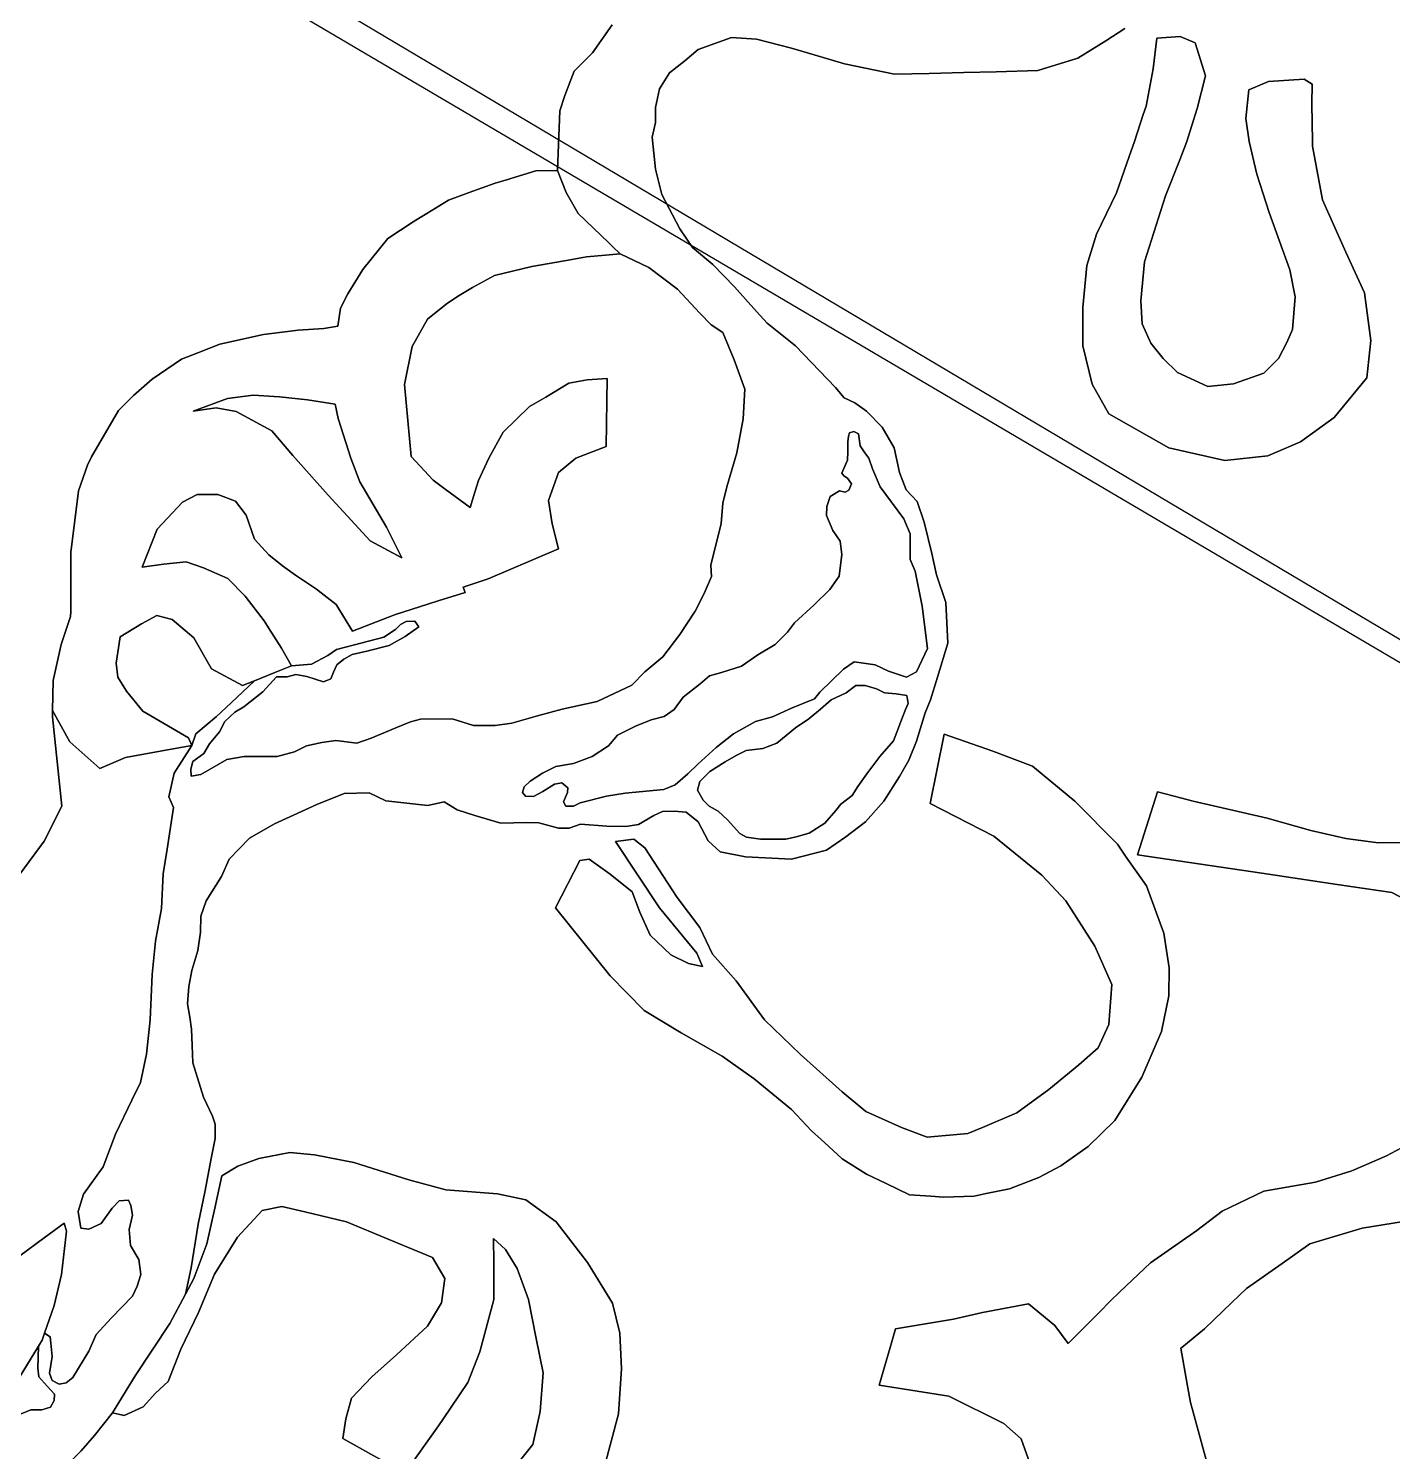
# Model space of a CAD drawing. Header units: inches. Extents: x 288635 to 1232953, y 676945 to 1655780.
# Drawn here: x 469572 to 488074, y 1249918 to 1269224 of the extents above; entities that cross this region are included whole.
import ezdxf

# ---------------------------------------------------------------- set-up
doc = ezdxf.new("R2010")
doc.units = ezdxf.units.IN
doc.header["$MEASUREMENT"] = 0
doc.layers.add('Images', color=7, linetype='Continuous')
picture_1 = doc.add_image_def('image6.jpg', size_in_pixel=(2592, 3907))
picture_2 = doc.add_image_def('image7.jpg', size_in_pixel=(2590, 3729))

msp = doc.modelspace()

# ---------------------------------------------------------------- linework, layer by layer
at = {"color": 1}
for points in [[(477488.4498, 1269275.2187), (477221.7492, 1268894.2179), (476974.0987, 1268646.5674), (476845.4281, 1268312.8595), (476777.3979, 1268104.3799), (476757.0779, 1267530.3388), (476747.1425, 1267295.7881), (476452.2772, 1267291.5783), (476174.4075, 1267206.6737), (476089.1, 1267180.6075), (475963.7077, 1267142.2932), (475903.6361, 1267123.938), (475549.8203, 1266996.5643), (475268.6349, 1266895.3375), (474975.9196, 1266714.7259), (474883.8401, 1266657.9109), (474791.1139, 1266600.6969), (474445.4081, 1266374.6585), (474108.8664, 1265952.9405), (473906.1147, 1265622.9694), (473805.592, 1265427.2146), (473770.0319, 1265183.3741), (473769.1678, 1265183.2377), (473576.9915, 1265152.894), (473228.117, 1265132.4905), (472759.1509, 1265074.2655), (472169.2789, 1264942.5292), (471868.1352, 1264825.0097), (471648.5779, 1264739.3288), (471248.879, 1264464.5358), (470997.2004, 1264246.7016), (470791.3262, 1264040.8274), (470424.8814, 1263412.4803), (470372.2253, 1263297.8759), (470252.3099, 1262949.3363), (470155.677, 1262186.269), (470147.7166, 1262123.4095), (470148.676, 1261821.1427), (470146.1574, 1261312.6668), (470143.6249, 1261246.8218), (470015.9423, 1260868.0442), (469908.6744, 1260376.8701), (469895.9744, 1259970.4693), (469899.9584, 1259884.8126), (470022.8406, 1258674.8268), (469784.7151, 1258198.5758), (469453.9853, 1257748.7833)], [(477385.3843, 1249715.4923), (477577.2076, 1250429.8687), (477616.8952, 1251038.4116), (477593.6118, 1251523.3938), (477492.0116, 1251929.7946), (477155.461, 1252482.2457), (476730.0101, 1253034.6968), (476317.2593, 1253333.1474), (475936.2585, 1253415.6976), (475231.4071, 1253466.4977), (474729.7561, 1253606.198), (473986.8046, 1253841.1484), (473453.4036, 1253942.7486), (473116.8529, 1253974.4987), (472697.7521, 1253891.9485), (472412.0015, 1253790.3483), (472196.101, 1253656.9981), (472100.8509, 1253218.8472), (471992.9006, 1252736.2462), (471815.1003, 1252266.3453), (471702.7419, 1252054.8472), (471777.1525, 1252412.0336), (471873.6727, 1253001.3148), (471970.1929, 1253458.5157), (472046.393, 1253869.9965), (472102.2731, 1254164.6371), (472102.2731, 1254357.6775), (472066.7131, 1254469.4377), (471944.7928, 1254723.4382), (471802.5525, 1255190.7991), (471792.3925, 1255424.4796), (471782.2325, 1255648), (471761.9124, 1255810.5604), (471731.4324, 1255993.4407), (471746.6724, 1256227.1212), (471787.3125, 1256445.5616), (471868.5927, 1256714.8022), (471904.1527, 1256963.7227), (471909.2327, 1257182.1631), (471980.3529, 1257390.4435), (472188.6333, 1257720.6442), (472295.3135, 1257953.0547), (472569.6341, 1258237.5352), (472909.9947, 1258435.6556), (473484.0359, 1258694.7361), (473854.8766, 1258847.1364), (474195.2373, 1258852.2165), (474418.7578, 1258745.5362), (474990.0472, 1258684.0117), (475212.2977, 1258731.6368), (475386.923, 1258625.8032), (475625.0485, 1258546.4281), (475979.5909, 1258440.5945), (476334.1333, 1258451.1779), (476492.8836, 1258445.8862), (476762.7591, 1258377.0944), (476905.6344, 1258377.0944), (477059.093, 1258430.0112), (477418.9271, 1258403.5528), (477672.9276, 1258398.2611), (477847.5529, 1258424.7195), (478053.9284, 1258546.4281), (478170.3453, 1258599.3448), (478329.0956, 1258604.6365), (478493.1376, 1258594.0532), (478657.1796, 1258461.7612), (478789.4715, 1258202.469), (478953.5135, 1258054.3021), (479297.4725, 1257985.5103), (479921.8904, 1257953.7602), (480398.1414, 1258075.4688), (480657.4336, 1258255.3858), (480927.3091, 1258461.7612), (481176.0179, 1258742.2201), (481387.685, 1259075.5958), (481514.6853, 1259297.8462), (481615.2271, 1259557.1384), (481736.9357, 1259938.1392), (481805.7275, 1260118.0562), (481900.9777, 1260424.9735), (482043.853, 1260885.3494), (482017.3946, 1261435.6838), (481890.3944, 1261811.3929), (481826.8942, 1262102.4352), (481721.0607, 1262525.7694), (481625.8105, 1262806.2282), (481477.6435, 1262964.9786), (481387.685, 1263197.8124), (481313.6015, 1263536.4797), (481149.5596, 1263816.9386), (480937.8925, 1264033.8974), (480779.1421, 1264145.0226), (480636.2669, 1264213.8144), (480519.85, 1264351.398), (479974.8072, 1264917.6075), (479593.8064, 1265224.5248), (479445.6395, 1265383.2751), (479149.3056, 1265716.6507), (478852.9716, 1266023.568), (478577.8044, 1266251.1101), (478408.4707, 1266505.1106), (478165.0536, 1266970.7782), (478075.0951, 1267314.7373), (478032.7617, 1267748.6548), (478075.0951, 1267949.7385), (478075.0951, 1268150.8223), (478133.3035, 1268404.8228), (478265.5954, 1268621.7815), (478477.2625, 1268785.8235), (478657.1796, 1268939.2822), (479106.9721, 1269103.3242), (479445.6395, 1269076.8658), (479921.8904, 1268955.1572), (480228.8077, 1268865.1987), (480641.5585, 1268743.4901), (481318.8932, 1268605.9065), (481789.8525, 1268611.1982), (482260.8118, 1268627.0732), (482700.021, 1268637.6566), (483260.9388, 1268653.5316), (483805.9815, 1268822.8653), (484186.9823, 1269055.6991), (484440.9828, 1269225.0328)], [(469453.9853, 1257748.7833), (469784.7151, 1258198.5758), (470022.8406, 1258674.8268), (469899.9584, 1259884.8126), (469895.9744, 1259970.4693), (470131.9832, 1259547.6642), (470538.384, 1259185.7135), (470887.6347, 1259331.7638), (471358.2253, 1259417.9283), (471789.3365, 1259496.8641), (471789.3365, 1259496.8641), (471548.552, 1259121.457), (471477.4319, 1258801.4164), (471538.392, 1258654.0961), (471518.072, 1258506.7758), (471452.0318, 1258090.2149), (471401.2317, 1257756.2043), (471375.8317, 1257283.7633), (471294.5515, 1256841.8024), (471248.8314, 1256389.6815), (471223.4314, 1255775.0003), (471172.6313, 1255307.6394), (471091.3511, 1254926.6386), (470974.5109, 1254682.7981), (470750.9904, 1254225.5972), (470583.3501, 1253778.5563), (470319.1896, 1253407.7156), (470248.0694, 1253174.0351), (470283.6295, 1252950.5146), (470390.3097, 1252935.2746), (470557.95, 1253011.4748), (470705.2703, 1253219.7552), (470801.7905, 1253321.3554), (470928.7908, 1253326.4354), (470959.2708, 1253255.3153), (470984.6709, 1253123.235), (470938.9508, 1252930.1946), (470954.1908, 1252711.7542), (471071.0311, 1252523.7938), (471096.4311, 1252320.5934), (471045.631, 1252163.1131), (470984.6709, 1252025.9528), (470700.1903, 1251731.3122), (470491.9099, 1251507.7918), (470390.3097, 1251279.1913), (470174.6079, 1250922.8145), (470082.1753, 1250850.0892), (469986.9251, 1250831.0392), (469891.675, 1250881.8393), (469856.7499, 1250983.4395), (469891.675, 1251205.6899), (469875.7999, 1251389.8403), (469866.2749, 1251475.5654), (469790.5401, 1251522.2665), (469922.7617, 1251897.7757), (470021.9807, 1252321.1099), (470088.1266, 1252909.809), (470055.0536, 1253015.6425), (469783.8552, 1252817.2046), (469453.1254, 1252572.4646)], [(488303.4309, 1257377.6916), (488062.5592, 1257503.1457), (487324.4035, 1257611.8979), (486300.6849, 1257762.722), (484614.5023, 1258011.1467), (484887.5528, 1258868.3984), (485198.8699, 1258786.4728), (485370.1538, 1258741.3981), (486373.4558, 1258512.7977), (486964.007, 1258341.3473), (487440.2579, 1258233.3971), (487878.4088, 1258176.247), (488303.4309, 1258182.2332)], [(488303.4309, 1258182.2332), (487878.4088, 1258176.247), (487440.2579, 1258233.3971), (486964.007, 1258341.3473), (486373.4558, 1258512.7977), (485370.1538, 1258741.3981), (485198.8699, 1258786.4728), (484887.5528, 1258868.3984), (484614.5023, 1258011.1467), (486300.6849, 1257762.722), (487324.4035, 1257611.8979), (488062.5592, 1257503.1457), (488303.4309, 1257377.6916)], [(483152.3924, 1249760.1967), (483038.0921, 1250090.3974), (482803.1417, 1250299.9478), (482053.8402, 1250668.2485), (481110.8633, 1250819.0613), (481260.4085, 1251331.788), (481333.1137, 1251581.0629), (482118.9278, 1251716.0006), (482513.2662, 1251804.616), (483134.9298, 1251922.376), (483492.118, 1251628.6879), (483674.7004, 1251381.7334), (484102.6539, 1251814.442), (484246.2015, 1251959.5846), (484375.1797, 1252082.5638), (484792.3026, 1252480.2856), (485420.9539, 1252918.4365), (485763.8546, 1253178.787), (486329.0057, 1253451.8376), (487027.5071, 1253572.4878), (487522.8081, 1253724.8881), (487992.709, 1253928.0885), (488329.2597, 1254112.2389)], [(488329.2597, 1254112.2389), (487992.709, 1253928.0885), (487522.8081, 1253724.8881), (487027.5071, 1253572.4878), (486329.0057, 1253451.8376), (485763.8546, 1253178.787), (485420.9539, 1252918.4365), (484792.3026, 1252480.2856), (484375.1797, 1252082.5638), (484246.2015, 1251959.5846), (484102.6539, 1251814.442), (483674.7004, 1251381.7334), (483492.118, 1251628.6879), (483134.9298, 1251922.376), (482513.2662, 1251804.616), (482118.9278, 1251716.0006), (481333.1137, 1251581.0629), (481260.4085, 1251331.788), (481110.8633, 1250819.0613), (482053.8402, 1250668.2485), (482803.1417, 1250299.9478), (483038.0921, 1250090.3974), (483152.3924, 1249760.1967)], [(476141.8402, 1249675.8047), (476413.0386, 1250013.1491), (476512.2576, 1250462.9417), (476551.9452, 1250985.4948), (476456.9596, 1251453.5436), (476355.3594, 1251980.5947), (476202.9591, 1252399.6955), (476044.2087, 1252660.0461), (475879.1084, 1252806.0964), (475885.4584, 1252482.2457), (475885.4584, 1251980.5947), (475694.958, 1251269.3933), (475529.8577, 1250856.6425), (475193.307, 1250354.9915), (475132.7172, 1250268.969), (474678.956, 1249624.74), (473834.4043, 1250094.6409), (473878.8544, 1250361.3415), (473955.0546, 1250640.742), (474228.1051, 1250932.8426), (474564.6558, 1251231.2932), (474983.7566, 1251618.644), (475174.257, 1251936.1446), (475218.7071, 1252266.3453), (475053.6068, 1252552.0958), (474450.3556, 1252799.7463), (473885.2044, 1253034.6968), (473320.0533, 1253168.0471), (473008.9027, 1253244.2472), (472742.2021, 1253187.0971), (472405.6515, 1252825.1464), (472094.5008, 1252323.4954), (471878.6004, 1251802.7943), (471637.2999, 1251307.4934), (471465.8496, 1250869.3425), (471294.3992, 1250710.5922), (471129.2989, 1250526.4418), (470868.9484, 1250405.7916), (470710.1981, 1250443.8916), (471021.3487, 1250945.5426), (471491.2496, 1251656.7441), (471702.7419, 1252054.8472), (471815.1003, 1252266.3453), (471992.9006, 1252736.2462), (472100.8509, 1253218.8472), (472196.101, 1253656.9981), (472412.0015, 1253790.3483), (472697.7521, 1253891.9485), (473116.8529, 1253974.4987), (473453.4036, 1253942.7486), (473986.8046, 1253841.1484), (474729.7561, 1253606.198), (475231.4071, 1253466.4977), (475936.2585, 1253415.6976), (476317.2593, 1253333.1474), (476730.0101, 1253034.6968), (477155.461, 1252482.2457), (477492.0116, 1251929.7946), (477593.6118, 1251523.3938), (477616.8952, 1251038.4116), (477577.2076, 1250429.8687), (477385.3843, 1249715.4923)], [(470047.2503, 1249681.6869), (470285.3757, 1249926.1624), (470466.5099, 1250136.189), (470710.1981, 1250443.8916), (470868.9484, 1250405.7916), (471129.2989, 1250526.4418), (471294.3992, 1250710.5922), (471465.8496, 1250869.3425), (471637.2999, 1251307.4934), (471878.6004, 1251802.7943), (472094.5008, 1252323.4954), (472405.6515, 1252825.1464), (472742.2021, 1253187.0971), (473008.9027, 1253244.2472), (473320.0533, 1253168.0471), (473885.2044, 1253034.6968), (474450.3556, 1252799.7463), (475053.6068, 1252552.0958), (475218.7071, 1252266.3453), (475174.257, 1251936.1446), (474983.7566, 1251618.644), (474564.6558, 1251231.2932), (474228.1051, 1250932.8426), (473955.0546, 1250640.742), (473878.8544, 1250361.3415), (473834.4043, 1250094.6409), (474678.956, 1249624.74), (475132.7172, 1250268.969), (475193.307, 1250354.9915), (475529.8577, 1250856.6425), (475694.958, 1251269.3933), (475885.4584, 1251980.5947), (475885.4584, 1252482.2457), (475879.1084, 1252806.0964), (476044.2087, 1252660.0461), (476202.9591, 1252399.6955), (476355.3594, 1251980.5947), (476456.9596, 1251453.5436), (476551.9452, 1250985.4948), (476512.2576, 1250462.9417), (476413.0386, 1250013.1491), (476141.8402, 1249675.8047)], [(469453.1254, 1252572.4646), (469783.8552, 1252817.2046), (470055.0536, 1253015.6425), (470088.1266, 1252909.809), (470021.9807, 1252321.1099), (469922.7617, 1251897.7757), (469790.5401, 1251522.2665), (469757.3968, 1251428.1394), (469707.6106, 1251346.5747), (469446.5108, 1250918.8154)], [(488221.3095, 1253039.0867), (487662.5084, 1252950.1865), (486951.3069, 1252734.2861), (486576.6562, 1252467.5856), (486094.0552, 1252131.0349), (485895.2403, 1251941.0562), (485522.5541, 1251584.9338), (485217.29, 1251331.788), (485204.3334, 1251321.0435), (485289.1933, 1250833.7073), (485332.5634, 1250584.64), (485355.6808, 1250500.7323), (485546.8763, 1249806.7635)], [(485546.8763, 1249806.7635), (485355.6808, 1250500.7323), (485332.5634, 1250584.64), (485289.1933, 1250833.7073), (485204.3334, 1251321.0435), (485217.29, 1251331.788), (485522.5541, 1251584.9338), (485895.2403, 1251941.0562), (486094.0552, 1252131.0349), (486576.6562, 1252467.5856), (486951.3069, 1252734.2861), (487662.5084, 1252950.1865), (488221.3095, 1253039.0867)], [(469446.5108, 1250918.8154), (469707.6106, 1251346.5747), (469697.9996, 1251050.1146), (469713.8746, 1250932.6394), (469824.9998, 1250805.6391), (469926.6, 1250694.5139), (469920.25, 1250608.7887), (469869.4499, 1250519.8885), (469751.9747, 1250484.9635), (469605.9244, 1250484.9635), (469472.5741, 1250427.8134)]]:
    msp.add_lwpolyline(points, dxfattribs=at)
at = {"color": 1, "ltscale": 3}
for points in [[(469472.5741, 1250427.8134), (469605.9244, 1250484.9635), (469751.9747, 1250484.9635), (469869.4499, 1250519.8885), (469920.25, 1250608.7887), (469926.6, 1250694.5139), (469824.9998, 1250805.6391), (469713.8746, 1250932.6394), (469697.9996, 1251050.1146), (469707.6106, 1251346.5747), (469757.3968, 1251428.1394), (469790.5401, 1251522.2665), (469866.2749, 1251475.5654), (469875.7999, 1251389.8403), (469891.675, 1251205.6899), (469856.7499, 1250983.4395), (469891.675, 1250881.8393), (469986.9251, 1250831.0392), (470082.1753, 1250850.0892), (470174.6079, 1250922.8145), (470390.3097, 1251279.1913), (470491.9099, 1251507.7918), (470700.1903, 1251731.3122), (470984.6709, 1252025.9528), (471045.631, 1252163.1131), (471096.4311, 1252320.5934), (471071.0311, 1252523.7938), (470954.1908, 1252711.7542), (470938.9508, 1252930.1946), (470984.6709, 1253123.235), (470959.2708, 1253255.3153), (470928.7908, 1253326.4354), (470801.7905, 1253321.3554), (470705.2703, 1253219.7552), (470557.95, 1253011.4748), (470390.3097, 1252935.2746), (470283.6295, 1252950.5146), (470248.0694, 1253174.0351), (470319.1896, 1253407.7156), (470583.3501, 1253778.5563), (470750.9904, 1254225.5972), (470974.5109, 1254682.7981), (471091.3511, 1254926.6386), (471172.6313, 1255307.6394), (471223.4314, 1255775.0003), (471248.8314, 1256389.6815), (471294.5515, 1256841.8024), (471375.8317, 1257283.7633), (471401.2317, 1257756.2043), (471452.0318, 1258090.2149), (471518.072, 1258506.7758), (471538.392, 1258654.0961), (471477.4319, 1258801.4164), (471548.552, 1259121.457), (471789.3365, 1259496.8641), (471843.1926, 1259654.8581), (472122.5932, 1259888.5385), (472320.7136, 1260076.4989), (472637.3567, 1260374.5533), (472913.9241, 1260485.1803), (473141.8892, 1260576.3663), (473412.9157, 1260599.7399), (473631.3562, 1260716.5802), (473748.1964, 1260797.8603), (474098.7171, 1260889.3005), (474393.3577, 1260965.5007), (474550.838, 1261072.1809), (474616.8782, 1261138.221), (474693.0783, 1261178.8611), (474814.9985, 1261183.9411), (474865.7986, 1261107.741), (474682.9183, 1260975.6607), (474464.4778, 1260853.7405), (474159.6772, 1260777.5403), (473961.5568, 1260731.8202), (473849.7966, 1260665.7801), (473753.2764, 1260589.5799), (473707.5563, 1260493.0597), (473671.9963, 1260401.6196), (473575.4761, 1260360.9795), (473346.8756, 1260432.0996), (473199.5553, 1260457.4997), (473082.7151, 1260427.0196), (472935.3948, 1260427.0196), (472752.5144, 1260223.8192), (472493.4339, 1260020.6188), (472371.5137, 1259949.4986), (472234.3534, 1259822.4984), (472163.2332, 1259680.2581), (472026.073, 1259517.6978), (471949.8728, 1259385.6175), (471802.5525, 1259278.9373), (471773.3425, 1259177.3371), (471779.6925, 1259078.9119), (471909.2327, 1259101.1369), (472264.8334, 1259304.3374), (472498.5139, 1259344.9774), (472945.5548, 1259344.9774), (473179.2353, 1259411.0176), (473341.7956, 1259492.2977), (473550.076, 1259538.0178), (473743.1164, 1259563.4179), (474027.597, 1259527.8578), (474220.6374, 1259593.8979), (474555.918, 1259736.1382), (474754.0384, 1259817.4184), (474891.1987, 1259852.9785), (475318.1312, 1259858.764), (475609.1735, 1259768.8055), (475900.2157, 1259768.8055), (476127.7578, 1259800.5556), (476477.0085, 1259901.0974), (476810.3842, 1259991.056), (477286.6352, 1260091.5978), (477757.5944, 1260313.8483), (477932.2198, 1260493.7653), (478175.6369, 1260700.1407), (478408.4707, 1261001.7663), (478614.8461, 1261319.2669), (478736.5547, 1261557.3924), (478837.0966, 1261790.2262), (478826.5132, 1261943.6849), (478969.3885, 1262509.8943), (478990.5552, 1262785.0615), (479043.472, 1263007.312), (479181.0556, 1263467.6879), (479265.7224, 1263928.0638), (479286.8892, 1264330.2313), (479144.0139, 1264727.1071), (478990.5552, 1265097.5245), (478831.8049, 1265203.358), (478678.3463, 1265362.1084), (478376.7207, 1265684.9007), (477985.1366, 1265981.2346), (477600.1543, 1266165.4647), (477493.8388, 1266266.4645), (477437.9411, 1266319.5673), (477028.6531, 1266711.5658), (476863.5528, 1266997.3164), (476747.1425, 1267295.7881), (476757.0779, 1267530.3388), (476777.3979, 1268104.3799), (476845.4281, 1268312.8595), (476974.0987, 1268646.5674), (477221.7492, 1268894.2179), (477488.4498, 1269275.2187)], [(484440.9828, 1269225.0328), (484186.9823, 1269055.6991), (483805.9815, 1268822.8653), (483260.9388, 1268653.5316), (482700.021, 1268637.6566), (482260.8118, 1268627.0732), (481789.8525, 1268611.1982), (481318.8932, 1268605.9065), (480641.5585, 1268743.4901), (480228.8077, 1268865.1987), (479921.8904, 1268955.1572), (479445.6395, 1269076.8658), (479106.9721, 1269103.3242), (478657.1796, 1268939.2822), (478477.2625, 1268785.8235), (478265.5954, 1268621.7815), (478133.3035, 1268404.8228), (478075.0951, 1268150.8223), (478075.0951, 1267949.7385), (478032.7617, 1267748.6548), (478075.0951, 1267314.7373), (478165.0536, 1266970.7782), (478408.4707, 1266505.1106), (478577.8044, 1266251.1101), (478852.9716, 1266023.568), (479149.3056, 1265716.6507), (479445.6395, 1265383.2751), (479593.8064, 1265224.5248), (479974.8072, 1264917.6075), (480519.85, 1264351.398), (480636.2669, 1264213.8144), (480779.1421, 1264145.0226), (480937.8925, 1264033.8974), (481149.5596, 1263816.9386), (481313.6015, 1263536.4797), (481387.685, 1263197.8124), (481477.6435, 1262964.9786), (481625.8105, 1262806.2282), (481721.0607, 1262525.7694), (481826.8942, 1262102.4352), (481890.3944, 1261811.3929), (482017.3946, 1261435.6838), (482043.853, 1260885.3494), (481900.9777, 1260424.9735), (481805.7275, 1260118.0562), (481736.9357, 1259938.1392), (481615.2271, 1259557.1384), (481514.6853, 1259297.8462), (481387.685, 1259075.5958), (481176.0179, 1258742.2201), (480927.3091, 1258461.7612), (480657.4336, 1258255.3858), (480398.1414, 1258075.4688), (479921.8904, 1257953.7602), (479297.4725, 1257985.5103), (478953.5135, 1258054.3021), (478789.4715, 1258202.469), (478657.1796, 1258461.7612), (478493.1376, 1258594.0532), (478329.0956, 1258604.6365), (478170.3453, 1258599.3448), (478053.9284, 1258546.4281), (477847.5529, 1258424.7195), (477672.9276, 1258398.2611), (477418.9271, 1258403.5528), (477059.093, 1258430.0112), (476905.6344, 1258377.0944), (476762.7591, 1258377.0944), (476492.8836, 1258445.8862), (476334.1333, 1258451.1779), (475979.5909, 1258440.5945), (475625.0485, 1258546.4281), (475386.923, 1258625.8032), (475212.2977, 1258731.6368), (474990.0472, 1258684.0117), (474418.7578, 1258745.5362), (474195.2373, 1258852.2165), (473854.8766, 1258847.1364), (473484.0359, 1258694.7361), (472909.9947, 1258435.6556), (472569.6341, 1258237.5352), (472295.3135, 1257953.0547), (472188.6333, 1257720.6442), (471980.3529, 1257390.4435), (471909.2327, 1257182.1631), (471904.1527, 1256963.7227), (471868.5927, 1256714.8022), (471787.3125, 1256445.5616), (471746.6724, 1256227.1212), (471731.4324, 1255993.4407), (471761.9124, 1255810.5604), (471782.2325, 1255648), (471792.3925, 1255424.4796), (471802.5525, 1255190.7991), (471944.7928, 1254723.4382), (472066.7131, 1254469.4377), (472102.2731, 1254357.6775), (472102.2731, 1254164.6371), (472046.393, 1253869.9965), (471970.1929, 1253458.5157), (471873.6727, 1253001.3148), (471777.1525, 1252412.0336), (471702.7419, 1252054.8472), (471491.2496, 1251656.7441), (471021.3487, 1250945.5426), (470710.1981, 1250443.8916), (470466.5099, 1250136.189), (470285.3757, 1249926.1624), (470047.2503, 1249681.6869)]]:
    msp.add_lwpolyline(points, dxfattribs=at)
at = {"color": 1}
for points in [[(485155.5347, 1264555.0207), (485568.2856, 1264364.5204), (485917.5363, 1264402.6204), (486330.2871, 1264548.6707), (486527.1375, 1264745.5211), (486641.4377, 1264961.4216), (486717.6379, 1265139.2219), (486755.7379, 1265583.7228), (486679.681, 1265949.4119), (486400.1372, 1266726.7251), (486235.0369, 1267247.4261), (486127.8664, 1267692.1836), (486082.8516, 1268004.4087), (486127.3017, 1268391.7595), (486394.0022, 1268506.0598), (486876.6032, 1268537.8098), (486984.5534, 1268467.9597), (486978.2034, 1268201.2591), (486987.2877, 1267692.1836), (486986.5433, 1267628.1623), (487124.1269, 1266897.9108), (487441.6275, 1266188.8261), (487695.628, 1265638.4917), (487780.2948, 1264992.907), (487727.3781, 1264484.906), (487282.8772, 1263945.1549), (486827.7929, 1263617.071), (486383.2921, 1263426.5706), (485801.2076, 1263363.0704), (485039.206, 1263532.4041), (484224.2877, 1263998.0717), (484002.0373, 1264400.2392), (483875.037, 1264918.8236), (483875.037, 1265437.4079), (483927.9538, 1266008.9091), (484056.9825, 1266434.6245), (484330.0331, 1266993.4256), (484501.4834, 1267488.7266), (484576.0172, 1267692.1836), (484693.3008, 1268055.0423), (484730.2989, 1268169.5091), (484825.5491, 1268677.5101), (484876.3492, 1269090.2609), (485193.8498, 1269115.661), (485397.0502, 1269026.7608), (485536.7505, 1268582.2599), (485422.4503, 1268137.759), (485347.2572, 1267893.7908), (485285.1202, 1267692.1836), (485187.9693, 1267443.9092), (484996.7844, 1266955.3255), (484711.0338, 1266059.9738), (484660.2337, 1265526.5727), (484679.2838, 1265215.4221), (484793.584, 1264955.0715), (484965.0344, 1264745.5211), (485155.5347, 1264555.0207)], [(484825.5491, 1268677.5101), (484730.2989, 1268169.5091), (484693.3008, 1268055.0423), (484576.0172, 1267692.1836), (484501.4834, 1267488.7266), (484330.0331, 1266993.4256), (484056.9825, 1266434.6245), (483927.9538, 1266008.9091), (483875.037, 1265437.4079), (483875.037, 1264918.8236), (484002.0373, 1264400.2392), (484224.2877, 1263998.0717), (485039.206, 1263532.4041), (485801.2076, 1263363.0704), (486383.2921, 1263426.5706), (486827.7929, 1263617.071), (487282.8772, 1263945.1549), (487727.3781, 1264484.906), (487780.2948, 1264992.907), (487695.628, 1265638.4917), (487441.6275, 1266188.8261), (487124.1269, 1266897.9108), (486986.5433, 1267628.1623), (486987.2877, 1267692.1836), (486978.2034, 1268201.2591), (486984.5534, 1268467.9597), (486876.6032, 1268537.8098), (486394.0022, 1268506.0598), (486127.3017, 1268391.7595), (486082.8516, 1268004.4087), (486127.8664, 1267692.1836), (486235.0369, 1267247.4261), (486400.1372, 1266726.7251), (486679.681, 1265949.4119), (486755.7379, 1265583.7228), (486717.6379, 1265139.2219), (486641.4377, 1264961.4216), (486527.1375, 1264745.5211), (486330.2871, 1264548.6707), (485917.5363, 1264402.6204), (485568.2856, 1264364.5204), (485155.5347, 1264555.0207), (484965.0344, 1264745.5211), (484793.584, 1264955.0715), (484679.2838, 1265215.4221), (484660.2337, 1265526.5727), (484711.0338, 1266059.9738), (484996.7844, 1266955.3255), (485187.9693, 1267443.9092), (485285.1202, 1267692.1836), (485347.2572, 1267893.7908), (485422.4503, 1268137.759), (485536.7505, 1268582.2599), (485397.0502, 1269026.7608), (485193.8498, 1269115.661), (484876.3492, 1269090.2609), (484825.5491, 1268677.5101)], [(474673.036, 1264392.9885), (474761.9362, 1263415.0866), (475060.3868, 1263097.5859), (475225.4229, 1262974.3311), (475562.0378, 1262722.9352), (475626.6394, 1262932.4008), (475675.5443, 1263090.9713), (475815.2445, 1263395.7719), (476012.0949, 1263745.0226), (476367.6956, 1264094.2733), (476589.9461, 1264221.2736), (476901.0967, 1264411.774), (477148.7472, 1264456.2241), (477421.7977, 1264475.2741), (477409.0977, 1263554.5223), (476996.3469, 1263395.7719), (476761.3964, 1263198.9215), (476628.0462, 1262817.9208), (476677.3744, 1262505.209), (476761.3964, 1262163.8695), (475809.6883, 1261757.7332), (475468.8111, 1261646.1657), (475497.7439, 1261573.3183), (475129.4432, 1261459.0181), (474874.4886, 1261377.7688), (474551.592, 1261274.8677), (474456.0341, 1261237.4755), (473967.3908, 1261046.2672), (473745.1404, 1261408.218), (473540.4203, 1261569.0695), (473478.4399, 1261617.7684), (473194.5264, 1261807.044), (473018.7667, 1261933.2693), (473018.7637, 1261933.2715), (472831.8723, 1262083.6846), (472640.2382, 1262297.2197), (472525.938, 1262621.0704), (472379.8877, 1262811.5708), (472138.5872, 1262900.4709), (471859.1866, 1262900.4709), (471662.3362, 1262798.8707), (471319.4355, 1262430.57), (471116.2351, 1261916.219), (471401.9857, 1261954.3191), (471713.1363, 1261986.0691), (471948.3102, 1261906.0099), (472278.2875, 1261763.8187), (472513.2379, 1261522.5182), (472767.2384, 1261185.9675), (472828.1801, 1261090.4374), (472828.1817, 1261090.4348), (473002.1889, 1260817.6668), (473141.8892, 1260576.3663), (472913.9241, 1260485.1803), (472637.3567, 1260374.5533), (472475.1379, 1260309.6658), (472056.037, 1260538.2662), (471814.7365, 1260957.3671), (471522.6359, 1261205.0176), (471313.0855, 1261262.1677), (471103.5351, 1261147.8674), (470817.7845, 1260970.0671), (470760.6344, 1260614.4664), (470786.0345, 1260423.966), (470900.3347, 1260233.4656), (471122.5851, 1259960.4151), (471744.8864, 1259598.4643), (471789.3365, 1259496.8641), (471358.2253, 1259417.9283), (470887.6347, 1259331.7638), (470538.384, 1259185.7135), (470131.9832, 1259547.6642), (469895.9744, 1259970.4693), (469908.6744, 1260376.8701), (470015.9423, 1260868.0442), (470143.6249, 1261246.8218), (470146.1574, 1261312.6668), (470148.676, 1261821.1427), (470147.7166, 1262123.4095), (470155.677, 1262186.269), (470252.3099, 1262949.3363), (470372.2253, 1263297.8759), (470424.8814, 1263412.4803), (470791.3262, 1264040.8274), (470997.2004, 1264246.7016), (471248.879, 1264464.5358), (471648.5779, 1264739.3288), (471868.1352, 1264825.0097), (472169.2789, 1264942.5292), (472759.1509, 1265074.2655), (473228.117, 1265132.4905), (473576.9915, 1265152.894), (473769.1678, 1265183.2377), (473770.0319, 1265183.3741), (473805.592, 1265427.2146), (473906.1147, 1265622.9694), (474108.8664, 1265952.9405), (474445.4081, 1266374.6585), (474791.1139, 1266600.6969), (474883.8401, 1266657.9109), (474975.9196, 1266714.7259), (475268.6349, 1266895.3375), (475549.8203, 1266996.5643), (475903.6361, 1267123.938), (475963.7077, 1267142.2932), (476089.1, 1267180.6075), (476174.4075, 1267206.6737), (476452.2772, 1267291.5783), (476747.1425, 1267295.7881), (476863.5528, 1266997.3164), (477028.6531, 1266711.5658), (477437.9411, 1266319.5673), (477493.8388, 1266266.4645), (477600.1543, 1266165.4647), (477400.6325, 1266148.8379), (477142.9534, 1266127.3647), (476841.7241, 1266073.2979), (476400.0019, 1265994.0144), (475892.0009, 1265873.3642), (475593.4981, 1265708.9713), (475391.5463, 1265589.0718), (475238.1442, 1265483.2185), (474984.1866, 1265281.9903), (474774.6362, 1264907.3395), (474673.036, 1264392.9885)], [(479144.0139, 1264727.1071), (479286.8892, 1264330.2313), (479265.7224, 1263928.0638), (479181.0556, 1263467.6879), (479043.472, 1263007.312), (478990.5552, 1262785.0615), (478969.3885, 1262509.8943), (478826.5132, 1261943.6849), (478837.0966, 1261790.2262), (478736.5547, 1261557.3924), (478614.8461, 1261319.2669), (478408.4707, 1261001.7663), (478175.6369, 1260700.1407), (477932.2198, 1260493.7653), (477757.5944, 1260313.8483), (477286.6352, 1260091.5978), (476810.3842, 1259991.056), (476477.0085, 1259901.0974), (476127.7578, 1259800.5556), (475900.2157, 1259768.8055), (475609.1735, 1259768.8055), (475318.1312, 1259858.764), (474891.1987, 1259852.9785), (474754.0384, 1259817.4184), (474555.918, 1259736.1382), (474220.6374, 1259593.8979), (474027.597, 1259527.8578), (473743.1164, 1259563.4179), (473550.076, 1259538.0178), (473341.7956, 1259492.2977), (473179.2353, 1259411.0176), (472945.5548, 1259344.9774), (472498.5139, 1259344.9774), (472264.8334, 1259304.3374), (471909.2327, 1259101.1369), (471779.6925, 1259078.9119), (471773.3425, 1259177.3371), (471802.5525, 1259278.9373), (471949.8728, 1259385.6175), (472026.073, 1259517.6978), (472163.2332, 1259680.2581), (472234.3534, 1259822.4984), (472371.5137, 1259949.4986), (472493.4339, 1260020.6188), (472752.5144, 1260223.8192), (472935.3948, 1260427.0196), (473082.7151, 1260427.0196), (473199.5553, 1260457.4997), (473346.8756, 1260432.0996), (473575.4761, 1260360.9795), (473671.9963, 1260401.6196), (473707.5563, 1260493.0597), (473753.2764, 1260589.5799), (473849.7966, 1260665.7801), (473961.5568, 1260731.8202), (474159.6772, 1260777.5403), (474464.4778, 1260853.7405), (474682.9183, 1260975.6607), (474865.7986, 1261107.741), (474814.9985, 1261183.9411), (474693.0783, 1261178.8611), (474616.8782, 1261138.221), (474550.838, 1261072.1809), (474393.3577, 1260965.5007), (474098.7171, 1260889.3005), (473748.1964, 1260797.8603), (473631.3562, 1260716.5802), (473412.9157, 1260599.7399), (473141.8892, 1260576.3663), (473002.1889, 1260817.6668), (472828.1817, 1261090.4348), (472828.1801, 1261090.4374), (472767.2384, 1261185.9675), (472513.2379, 1261522.5182), (472278.2875, 1261763.8187), (471948.3102, 1261906.0099), (471713.1363, 1261986.0691), (471401.9857, 1261954.3191), (471116.2351, 1261916.219), (471319.4355, 1262430.57), (471662.3362, 1262798.8707), (471859.1866, 1262900.4709), (472138.5872, 1262900.4709), (472379.8877, 1262811.5708), (472525.938, 1262621.0704), (472640.2382, 1262297.2197), (472831.8723, 1262083.6846), (473018.7637, 1261933.2715), (473018.7667, 1261933.2693), (473194.5264, 1261807.044), (473478.4399, 1261617.7684), (473540.4203, 1261569.0695), (473745.1404, 1261408.218), (473967.3908, 1261046.2672), (474456.0341, 1261237.4755), (474551.592, 1261274.8677), (474874.4886, 1261377.7688), (475129.4432, 1261459.0181), (475497.7439, 1261573.3183), (475468.8111, 1261646.1657), (475809.6883, 1261757.7332), (476761.3964, 1262163.8695), (476677.3744, 1262505.209), (476628.0462, 1262817.9208), (476761.3964, 1263198.9215), (476996.3469, 1263395.7719), (477409.0977, 1263554.5223), (477421.7977, 1264475.2741), (477148.7472, 1264456.2241), (476901.0967, 1264411.774), (476589.9461, 1264221.2736), (476367.6956, 1264094.2733), (476012.0949, 1263745.0226), (475815.2445, 1263395.7719), (475675.5443, 1263090.9713), (475626.6394, 1262932.4008), (475562.0378, 1262722.9352), (475225.4229, 1262974.3311), (475060.3868, 1263097.5859), (474761.9362, 1263415.0866), (474673.036, 1264392.9885), (474774.6362, 1264907.3395), (474984.1866, 1265281.9903), (475238.1442, 1265483.2185), (475391.5463, 1265589.0718), (475593.4981, 1265708.9713), (475892.0009, 1265873.3642), (476400.0019, 1265994.0144), (476841.7241, 1266073.2979), (477142.9534, 1266127.3647), (477400.6325, 1266148.8379), (477600.1543, 1266165.4647), (477985.1366, 1265981.2346), (478376.7207, 1265684.9007), (478678.3463, 1265362.1084), (478831.8049, 1265203.358), (478990.5552, 1265097.5245), (479144.0139, 1264727.1071)], [(472270.377, 1264205.4275), (471806.826, 1264033.9771), (472117.9766, 1264078.4272), (472391.0272, 1264027.6271), (472873.6282, 1263767.2766), (473159.3787, 1263430.7259), (473635.6297, 1262890.9749), (474207.1308, 1262275.0236), (474638.6727, 1262040.6059), (474429.3813, 1262459.174), (474067.4305, 1263075.1252), (473944.1944, 1263395.539), (473771.8156, 1263933.9954), (473730.8799, 1264129.2273), (473356.2291, 1264186.3774), (472975.2284, 1264224.4775), (472619.6277, 1264249.8776), (472270.377, 1264205.4275)], [(473730.8799, 1264129.2273), (473771.8156, 1263933.9954), (473944.1944, 1263395.539), (474067.4305, 1263075.1252), (474429.3813, 1262459.174), (474638.6727, 1262040.6059), (474207.1308, 1262275.0236), (473635.6297, 1262890.9749), (473159.3787, 1263430.7259), (472873.6282, 1263767.2766), (472391.0272, 1264027.6271), (472117.9766, 1264078.4272), (471806.826, 1264033.9771), (472270.377, 1264205.4275), (472619.6277, 1264249.8776), (472975.2284, 1264224.4775), (473356.2291, 1264186.3774), (473730.8799, 1264129.2273)], [(480697.6722, 1262961.7436), (480651.1055, 1262932.1102), (480574.9053, 1262949.0436), (480447.9051, 1262872.8434), (480401.3383, 1262737.3765), (480397.105, 1262614.6096), (480481.7718, 1262411.4092), (480583.372, 1262267.4756), (480604.5387, 1262085.4419), (480566.4386, 1261793.3413), (480443.6717, 1261611.3076), (480227.7713, 1261403.8738), (479961.0707, 1261158.34), (479866.4556, 1261031.9748), (479698.8152, 1260864.3344), (479465.1348, 1260727.1741), (479241.6143, 1260574.7738), (478972.3738, 1260488.4137), (478809.8134, 1260442.6936), (478682.8132, 1260330.9334), (478454.2127, 1260153.133), (478332.2925, 1259985.4927), (478195.1322, 1259888.9725), (478017.3319, 1259843.2524), (477803.9714, 1259756.8922), (477560.1309, 1259634.972), (477438.2107, 1259492.7317), (477219.7703, 1259345.4114), (476965.7698, 1259253.9712), (476727.0093, 1259213.3311), (476544.1289, 1259119.3509), (476375.8536, 1259011.4007), (476296.4784, 1258935.2006), (476274.2534, 1258859.0004), (476312.3534, 1258808.2003), (476423.4787, 1258805.0253), (476550.4789, 1258871.7004), (476706.0542, 1258970.1256), (476808.2894, 1258989.8107), (476889.5696, 1258923.7705), (476884.4896, 1258857.7304), (476828.6095, 1258730.7302), (476859.0895, 1258674.85), (476965.7698, 1258674.85), (477057.2099, 1258720.5701), (477412.8106, 1258806.9303), (477666.8112, 1258847.5704), (478190.0522, 1258898.3705), (478342.4525, 1258964.4106), (478515.1729, 1259111.7309), (478652.3331, 1259243.8112), (478901.2536, 1259467.3316), (479134.9341, 1259655.292), (479434.6547, 1259822.9323), (479663.2552, 1259883.8925), (479922.3357, 1260000.7327), (480232.2163, 1260127.7329), (480308.4164, 1260219.1731), (480628.4571, 1260534.1338), (480769.639, 1260633.4056), (481057.5063, 1260591.0722), (481235.3066, 1260506.4054), (481480.8405, 1260421.7385), (481616.3074, 1260497.9387), (481768.7077, 1260811.206), (481692.5075, 1261386.9405), (481599.374, 1261861.0747), (481531.6406, 1262021.9417), (481531.6406, 1262369.0758), (481446.9737, 1262572.2762), (481125.2397, 1263004.077), (481020.4645, 1263249.6109), (480969.6644, 1263392.4861), (480915.6893, 1263468.6863), (480855.3642, 1263563.9365), (480829.9642, 1263725.8618), (480766.464, 1263757.6119), (480709.3139, 1263738.5618), (480693.4389, 1263690.9367), (480683.9139, 1263617.9116), (480683.9139, 1263481.3863), (480680.7389, 1263368.1444), (480629.9388, 1263255.9609), (480606.6554, 1263192.4607), (480629.9388, 1263156.4773), (480680.7389, 1263122.6106), (480735.7723, 1263046.4105), (480697.6722, 1262961.7436)], [(481125.2397, 1263004.077), (481446.9737, 1262572.2762), (481531.6406, 1262369.0758), (481531.6406, 1262021.9417), (481599.374, 1261861.0747), (481692.5075, 1261386.9405), (481768.7077, 1260811.206), (481616.3074, 1260497.9387), (481480.8405, 1260421.7385), (481235.3066, 1260506.4054), (481057.5063, 1260591.0722), (480769.639, 1260633.4056), (480628.4571, 1260534.1338), (480308.4164, 1260219.1731), (480232.2163, 1260127.7329), (479922.3357, 1260000.7327), (479663.2552, 1259883.8925), (479434.6547, 1259822.9323), (479134.9341, 1259655.292), (478901.2536, 1259467.3316), (478652.3331, 1259243.8112), (478515.1729, 1259111.7309), (478342.4525, 1258964.4106), (478190.0522, 1258898.3705), (477666.8112, 1258847.5704), (477412.8106, 1258806.9303), (477057.2099, 1258720.5701), (476965.7698, 1258674.85), (476859.0895, 1258674.85), (476828.6095, 1258730.7302), (476884.4896, 1258857.7304), (476889.5696, 1258923.7705), (476808.2894, 1258989.8107), (476706.0542, 1258970.1256), (476550.4789, 1258871.7004), (476423.4787, 1258805.0253), (476312.3534, 1258808.2003), (476274.2534, 1258859.0004), (476296.4784, 1258935.2006), (476375.8536, 1259011.4007), (476544.1289, 1259119.3509), (476727.0093, 1259213.3311), (476965.7698, 1259253.9712), (477219.7703, 1259345.4114), (477438.2107, 1259492.7317), (477560.1309, 1259634.972), (477803.9714, 1259756.8922), (478017.3319, 1259843.2524), (478195.1322, 1259888.9725), (478332.2925, 1259985.4927), (478454.2127, 1260153.133), (478682.8132, 1260330.9334), (478809.8134, 1260442.6936), (478972.3738, 1260488.4137), (479241.6143, 1260574.7738), (479465.1348, 1260727.1741), (479698.8152, 1260864.3344), (479866.4556, 1261031.9748), (479961.0707, 1261158.34), (480227.7713, 1261403.8738), (480443.6717, 1261611.3076), (480566.4386, 1261793.3413), (480604.5387, 1262085.4419), (480583.372, 1262267.4756), (480481.7718, 1262411.4092), (480397.105, 1262614.6096), (480401.3383, 1262737.3765), (480447.9051, 1262872.8434), (480574.9053, 1262949.0436), (480651.1055, 1262932.1102), (480697.6722, 1262961.7436), (480735.7723, 1263046.4105), (480680.7389, 1263122.6106), (480629.9388, 1263156.4773), (480606.6554, 1263192.4607), (480629.9388, 1263255.9609), (480680.7389, 1263368.1444), (480683.9139, 1263481.3863), (480683.9139, 1263617.9116), (480693.4389, 1263690.9367), (480709.3139, 1263738.5618), (480766.464, 1263757.6119), (480829.9642, 1263725.8618), (480855.3642, 1263563.9365), (480915.6893, 1263468.6863), (480969.6644, 1263392.4861), (481020.4645, 1263249.6109), (481125.2397, 1263004.077)], [(471789.3365, 1259496.8641), (471744.8864, 1259598.4643), (471122.5851, 1259960.4151), (470900.3347, 1260233.4656), (470786.0345, 1260423.966), (470760.6344, 1260614.4664), (470817.7845, 1260970.0671), (471103.5351, 1261147.8674), (471313.0855, 1261262.1677), (471522.6359, 1261205.0176), (471814.7365, 1260957.3671), (472056.037, 1260538.2662), (472475.1379, 1260309.6658), (472637.3567, 1260374.5533), (472320.7136, 1260076.4989), (472122.5932, 1259888.5385), (471843.1926, 1259654.8581), (471789.3365, 1259496.8641)], [(478804.7334, 1258674.85), (478926.6537, 1258603.7299), (479053.6539, 1258486.8897), (479221.2943, 1258304.0093), (479312.7344, 1258253.2092), (479500.6948, 1258227.8091), (479846.1355, 1258227.8091), (479983.2958, 1258258.2892), (480161.0961, 1258309.0893), (480374.4566, 1258441.1696), (480521.7769, 1258613.8899), (480592.897, 1258700.2501), (480745.2973, 1258817.0903), (480821.4975, 1258939.0106), (480943.4177, 1259111.7309), (481121.2181, 1259345.4114), (481304.0984, 1259558.7718), (481349.8185, 1259675.612), (481415.8587, 1259843.2524), (481466.6588, 1259985.4927), (481502.2188, 1260066.7728), (481486.9788, 1260173.453), (481339.6585, 1260198.8531), (481182.1782, 1260209.0131), (481075.498, 1260264.8932), (480923.0977, 1260310.6133), (480796.0974, 1260310.6133), (480664.0172, 1260209.0131), (480460.8167, 1260117.5729), (480313.4965, 1259990.5727), (480156.0161, 1259858.4924), (479978.2158, 1259736.5722), (479724.2153, 1259528.2918), (479531.1749, 1259457.1716), (479307.6544, 1259426.6915), (479170.4942, 1259360.6514), (479023.1739, 1259274.2912), (478814.8935, 1259142.211), (478677.7332, 1259010.1307), (478647.2531, 1258888.2105), (478723.4533, 1258756.1302), (478804.7334, 1258674.85)], [(479846.1355, 1258227.8091), (479500.6948, 1258227.8091), (479312.7344, 1258253.2092), (479221.2943, 1258304.0093), (479053.6539, 1258486.8897), (478926.6537, 1258603.7299), (478804.7334, 1258674.85), (478723.4533, 1258756.1302), (478647.2531, 1258888.2105), (478677.7332, 1259010.1307), (478814.8935, 1259142.211), (479023.1739, 1259274.2912), (479170.4942, 1259360.6514), (479307.6544, 1259426.6915), (479531.1749, 1259457.1716), (479724.2153, 1259528.2918), (479978.2158, 1259736.5722), (480156.0161, 1259858.4924), (480313.4965, 1259990.5727), (480460.8167, 1260117.5729), (480664.0172, 1260209.0131), (480796.0974, 1260310.6133), (480923.0977, 1260310.6133), (481075.498, 1260264.8932), (481182.1782, 1260209.0131), (481339.6585, 1260198.8531), (481486.9788, 1260173.453), (481502.2188, 1260066.7728), (481466.6588, 1259985.4927), (481415.8587, 1259843.2524), (481349.8185, 1259675.612), (481304.0984, 1259558.7718), (481121.2181, 1259345.4114), (480943.4177, 1259111.7309), (480821.4975, 1258939.0106), (480745.2973, 1258817.0903), (480592.897, 1258700.2501), (480521.7769, 1258613.8899), (480374.4566, 1258441.1696), (480161.0961, 1258309.0893), (479983.2958, 1258258.2892), (479846.1355, 1258227.8091)], [(484309.7016, 1254410.6895), (483947.7509, 1254055.0888), (483573.1002, 1253794.7382), (483274.6496, 1253635.9879), (482880.9488, 1253483.5876), (482564.1789, 1253416.8992), (482398.3478, 1253381.9874), (481985.597, 1253369.2874), (481810.9131, 1253381.2521), (481522.0461, 1253401.0375), (481204.0805, 1253553.108), (480937.8449, 1253680.438), (480607.6442, 1253889.9884), (480367.2673, 1254111.8748), (480326.1326, 1254149.8453), (480194.8934, 1254270.9892), (479921.8429, 1254556.7398), (479413.8419, 1254975.8406), (478982.041, 1255280.6412), (478423.2399, 1255598.1418), (477921.5889, 1255902.9425), (477464.388, 1256372.8434), (476721.4365, 1257293.5952), (477051.6371, 1257934.9465), (477179.2496, 1257955.7603), (477464.388, 1257750.7962), (477762.8386, 1257509.4957), (477864.4388, 1257236.4451), (478004.139, 1256925.2945), (478283.5396, 1256658.594), (478524.8401, 1256537.9437), (478715.3405, 1256499.8436), (478639.1403, 1256677.644), (478131.1393, 1257293.5952), (477534.2381, 1258195.297), (477781.3598, 1258225.084), (477934.2889, 1258106.3969), (478372.4398, 1257433.2955), (478677.2404, 1257026.8947), (478848.6907, 1256664.944), (479172.5414, 1256302.9933), (479553.5421, 1255775.9422), (480042.4931, 1255306.0413), (480607.6442, 1254798.0402), (480931.4949, 1254531.3397), (481414.0959, 1254315.4393), (481763.3466, 1254182.089), (482315.7977, 1254232.8891), (482512.6481, 1254315.4393), (482976.199, 1254512.2897), (483414.3499, 1254829.7903), (483820.7507, 1255166.341), (484081.1012, 1255394.9414), (484227.1515, 1255712.4421), (484265.2516, 1256252.1932), (484036.6511, 1256772.8942), (483642.9503, 1257388.8454), (483319.0997, 1257738.0961), (482665.0484, 1258265.1472), (481801.4466, 1258709.6481), (481991.947, 1259649.4499), (482652.3483, 1259420.8495), (483192.0994, 1259217.6491), (483763.6006, 1258741.3981), (484341.4517, 1258157.197), (484453.6889, 1257996.0823), (484735.1525, 1257592.0458), (484970.103, 1256950.6946), (485046.3031, 1256480.7936), (485039.9531, 1256099.7928), (484938.3529, 1255617.1919), (484671.6524, 1254994.8906), (484309.7016, 1254410.6895)], [(482665.0484, 1258265.1472), (483319.0997, 1257738.0961), (483642.9503, 1257388.8454), (484036.6511, 1256772.8942), (484265.2516, 1256252.1932), (484227.1515, 1255712.4421), (484081.1012, 1255394.9414), (483820.7507, 1255166.341), (483414.3499, 1254829.7903), (482976.199, 1254512.2897), (482512.6481, 1254315.4393), (482315.7977, 1254232.8891), (481763.3466, 1254182.089), (481414.0959, 1254315.4393), (480931.4949, 1254531.3397), (480607.6442, 1254798.0402), (480042.4931, 1255306.0413), (479553.5421, 1255775.9422), (479172.5414, 1256302.9933), (478848.6907, 1256664.944), (478677.2404, 1257026.8947), (478372.4398, 1257433.2955), (477934.2889, 1258106.3969), (477781.3598, 1258225.084), (477534.2381, 1258195.297), (478131.1393, 1257293.5952), (478639.1403, 1256677.644), (478715.3405, 1256499.8436), (478524.8401, 1256537.9437), (478283.5396, 1256658.594), (478004.139, 1256925.2945), (477864.4388, 1257236.4451), (477762.8386, 1257509.4957), (477464.388, 1257750.7962), (477179.2496, 1257955.7603), (477051.6371, 1257934.9465), (476721.4365, 1257293.5952), (477464.388, 1256372.8434), (477921.5889, 1255902.9425), (478423.2399, 1255598.1418), (478982.041, 1255280.6412), (479413.8419, 1254975.8406), (479921.8429, 1254556.7398), (480194.8934, 1254270.9892), (480326.1326, 1254149.8453), (480367.2673, 1254111.8748), (480607.6442, 1253889.9884), (480937.8449, 1253680.438), (481204.0805, 1253553.108), (481522.0461, 1253401.0375), (481810.9131, 1253381.2521), (481985.597, 1253369.2874), (482398.3478, 1253381.9874), (482564.1789, 1253416.8992), (482880.9488, 1253483.5876), (483274.6496, 1253635.9879), (483573.1002, 1253794.7382), (483947.7509, 1254055.0888), (484309.7016, 1254410.6895), (484671.6524, 1254994.8906), (484938.3529, 1255617.1919), (485039.9531, 1256099.7928), (485046.3031, 1256480.7936), (484970.103, 1256950.6946), (484735.1525, 1257592.0458), (484453.6889, 1257996.0823), (484341.4517, 1258157.197), (483763.6006, 1258741.3981), (483192.0994, 1259217.6491), (482652.3483, 1259420.8495), (481991.947, 1259649.4499), (481801.4466, 1258709.6481), (482665.0484, 1258265.1472)]]:
    msp.add_lwpolyline(points, close=True, dxfattribs=at)

# ---------------------------------------------------------------- pictures from other files: only their frames are drawn
at = {"layer": 'Images'}
image = msp.add_image(picture_1, insert=(463037.5219, 1275868.6976), size_in_units=(43026.9717, 64855.8558), rotation=-30.719241845, dxfattribs=at)
image.dxf.flags = 7
image = msp.add_image(picture_2, insert=(433468.3601, 1220693.3743), size_in_units=(43179.7771, 62168.876), rotation=-30.500541912, dxfattribs=at)
image.dxf.flags = 7

doc.saveas('drawing.dxf')
